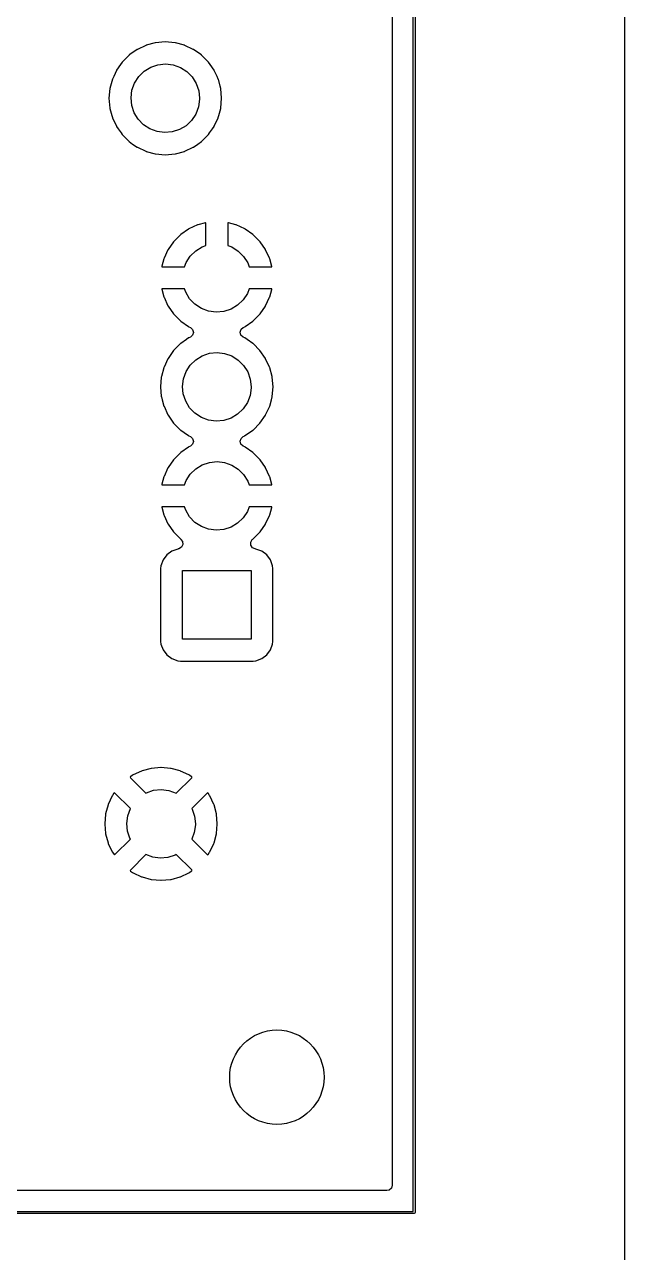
# Model space of a CAD drawing. Extents: x 0.3 to 11.5, y -8.2 to 3.2.
# Drawn here: x 10.945 to 11.496, y -3.414 to -2.288 of the extents above; entities that cross this region are included whole.
import ezdxf

# ---------------------------------------------------------------- set-up
doc = ezdxf.new("R2010")
doc.units = 0
doc.header["$MEASUREMENT"] = 0
doc.layers.add('BLACK', color=7, linetype='CONTINUOUS')

msp = doc.modelspace()

# ---------------------------------------------------------------- linework, layer by layer
at = {"layer": 'BLACK', "linetype": 'CONTINUOUS'}
for p, q in [((11.4961, -0.19685), (11.4961, -8.07115)), ((11.302, -3.37618), (11.302, -1.22067)), ((11.3039, -1.21969), (11.3039, -3.37717)), ((11.2829, -1.24469), (11.2829, -3.35219)), ((11.0567, -2.30701), (11.049, -2.31064)), ((11.0569, -2.30692), (11.0567, -2.30701)), ((11.0567, -2.30701), (11.0567, -2.30701)), ((11.0571, -2.30686), (11.0569, -2.30692)), ((11.0654, -2.30464), (11.0571, -2.30686)), ((11.0571, -2.30686), (11.0571, -2.30686)), ((11.0656, -2.30458), (11.0654, -2.30464)), ((11.0654, -2.30464), (11.0654, -2.30464)), ((11.0746, -2.3038), (11.0656, -2.30458)), ((11.0836, -2.30458), (11.0746, -2.3038)), ((11.0838, -2.30464), (11.0836, -2.30458)), ((11.0921, -2.30686), (11.0838, -2.30464)), ((11.0838, -2.30464), (11.0838, -2.30464)), ((11.0923, -2.30692), (11.0921, -2.30686)), ((11.0921, -2.30686), (11.0921, -2.30686)), ((11.0925, -2.30701), (11.0923, -2.30692)), ((11.1003, -2.31064), (11.0925, -2.30701)), ((11.0925, -2.30701), (11.0925, -2.30701)), ((11.0414, -2.3159), (11.035, -2.32227)), ((11.0415, -2.31577), (11.0414, -2.3159)), ((11.0465, -2.3123), (11.0415, -2.31577)), ((11.0415, -2.31577), (11.0415, -2.31577)), ((11.0488, -2.31073), (11.0465, -2.3123)), ((11.049, -2.31064), (11.0488, -2.31073)), ((11.049, -2.31064), (11.049, -2.31064)), ((11.1005, -2.31073), (11.1003, -2.31064)), ((11.1003, -2.31064), (11.1003, -2.31064)), ((11.1027, -2.3123), (11.1005, -2.31073)), ((11.1077, -2.31577), (11.1027, -2.3123)), ((11.1079, -2.3159), (11.1077, -2.31577)), ((11.1077, -2.31577), (11.1077, -2.31577)), ((11.1142, -2.32227), (11.1079, -2.3159)), ((11.0297, -2.32985), (11.0272, -2.33536)), ((11.0298, -2.32966), (11.0297, -2.32985)), ((11.0297, -2.32985), (11.0297, -2.32985)), ((11.0335, -2.3244), (11.0298, -2.32966)), ((11.0349, -2.32245), (11.0335, -2.3244)), ((11.035, -2.32227), (11.0349, -2.32245)), ((11.0349, -2.32245), (11.0349, -2.32245)), ((11.0502, -2.33561), (11.0552, -2.33069)), ((11.0552, -2.33069), (11.0612, -2.32701)), ((11.0612, -2.32701), (11.0678, -2.32475)), ((11.0678, -2.32475), (11.0748, -2.32402)), ((11.0748, -2.32402), (11.0818, -2.32485)), ((11.0818, -2.32485), (11.0884, -2.3272)), ((11.0884, -2.3272), (11.0943, -2.33097)), ((11.1143, -2.32245), (11.1142, -2.32227)), ((11.1157, -2.3244), (11.1143, -2.32245)), ((11.1143, -2.32245), (11.1143, -2.32245)), ((11.1194, -2.32966), (11.1157, -2.3244)), ((11.1195, -2.32985), (11.1194, -2.32966)), ((11.1221, -2.33536), (11.1195, -2.32985)), ((11.1195, -2.32985), (11.1195, -2.32985)), ((11.026, -2.33803), (11.0243, -2.34437)), ((11.0272, -2.33536), (11.026, -2.33783)), ((11.026, -2.33783), (11.026, -2.33803)), ((11.026, -2.33803), (11.026, -2.33803)), ((11.044, -2.34811), (11.0464, -2.34151)), ((11.0464, -2.34151), (11.0502, -2.33561)), ((11.0943, -2.33097), (11.0993, -2.33595)), ((11.0993, -2.33595), (11.103, -2.3419)), ((11.103, -2.3419), (11.1053, -2.34853)), ((11.1232, -2.33783), (11.1221, -2.33536)), ((11.1233, -2.33803), (11.1232, -2.33783)), ((11.125, -2.34437), (11.1233, -2.33803)), ((11.1233, -2.33803), (11.1233, -2.33803)), ((11.0237, -2.34653), (11.0229, -2.35551)), ((11.0243, -2.34437), (11.0237, -2.34653)), ((11.0431, -2.35507), (11.044, -2.34811)), ((11.1053, -2.34853), (11.1061, -2.35551)), ((11.1255, -2.34653), (11.125, -2.34437)), ((11.1263, -2.35551), (11.1255, -2.34653)), ((11.0229, -2.35551), (11.0237, -2.36449)), ((11.0237, -2.36449), (11.0237, -2.3647)), ((11.0438, -2.36206), (11.0431, -2.35507)), ((11.046, -2.36872), (11.0438, -2.36206)), ((11.1051, -2.36334), (11.1026, -2.36991)), ((11.1061, -2.35639), (11.1051, -2.36334)), ((11.1061, -2.35551), (11.1061, -2.35639)), ((11.1255, -2.36449), (11.1263, -2.35551)), ((11.1255, -2.3647), (11.1255, -2.36449)), ((11.0237, -2.3647), (11.0237, -2.3647)), ((11.0237, -2.3647), (11.0255, -2.37116)), ((11.0255, -2.37116), (11.026, -2.3732)), ((11.026, -2.3732), (11.0261, -2.37339)), ((11.0261, -2.37339), (11.0261, -2.37339)), ((11.0261, -2.37339), (11.0297, -2.38117)), ((11.0497, -2.37473), (11.046, -2.36872)), ((11.0545, -2.37978), (11.0497, -2.37473)), ((11.0987, -2.37576), (11.0937, -2.3806)), ((11.1026, -2.36991), (11.0987, -2.37576)), ((11.1195, -2.38117), (11.1231, -2.37339)), ((11.1231, -2.37339), (11.1232, -2.3732)), ((11.1231, -2.37339), (11.1231, -2.37339)), ((11.1232, -2.3732), (11.1237, -2.37116)), ((11.1237, -2.37116), (11.1255, -2.3647)), ((11.1255, -2.3647), (11.1255, -2.3647)), ((11.0297, -2.38117), (11.0297, -2.38117)), ((11.0297, -2.38117), (11.0298, -2.38137)), ((11.0298, -2.38137), (11.0314, -2.38364)), ((11.0314, -2.38364), (11.034, -2.38729)), ((11.0604, -2.38362), (11.0545, -2.37978)), ((11.067, -2.38607), (11.0604, -2.38362)), ((11.074, -2.387), (11.067, -2.38607)), ((11.0809, -2.38636), (11.074, -2.387)), ((11.0876, -2.38419), (11.0809, -2.38636)), ((11.0937, -2.3806), (11.0876, -2.38419)), ((11.1152, -2.38729), (11.1178, -2.38364)), ((11.1178, -2.38364), (11.1194, -2.38137)), ((11.1194, -2.38137), (11.1195, -2.38117)), ((11.1195, -2.38117), (11.1195, -2.38117)), ((11.034, -2.38729), (11.035, -2.38875)), ((11.035, -2.38875), (11.0414, -2.39513)), ((11.0414, -2.39513), (11.0415, -2.39525)), ((11.0415, -2.39525), (11.0415, -2.39525)), ((11.0415, -2.39525), (11.0446, -2.39741)), ((11.0446, -2.39741), (11.0488, -2.4003)), ((11.1005, -2.4003), (11.1046, -2.39741)), ((11.1046, -2.39741), (11.1077, -2.39525)), ((11.1077, -2.39525), (11.1079, -2.39513)), ((11.1077, -2.39525), (11.1077, -2.39525)), ((11.1079, -2.39513), (11.1142, -2.38875)), ((11.1142, -2.38875), (11.1152, -2.38729)), ((11.0488, -2.4003), (11.049, -2.40039)), ((11.049, -2.40039), (11.049, -2.40039)), ((11.049, -2.40039), (11.0567, -2.404)), ((11.0567, -2.404), (11.0569, -2.40411)), ((11.0569, -2.40411), (11.0571, -2.40416)), ((11.0571, -2.40416), (11.0571, -2.40416)), ((11.0571, -2.40416), (11.0654, -2.40638)), ((11.0654, -2.40638), (11.0654, -2.40638)), ((11.0654, -2.40638), (11.0656, -2.40644)), ((11.0656, -2.40644), (11.0746, -2.40722)), ((11.0746, -2.40722), (11.0836, -2.40644)), ((11.0836, -2.40644), (11.0838, -2.40638)), ((11.0838, -2.40638), (11.0921, -2.40416)), ((11.0838, -2.40638), (11.0838, -2.40638)), ((11.0921, -2.40416), (11.0923, -2.40411)), ((11.0921, -2.40416), (11.0921, -2.40416)), ((11.0923, -2.40411), (11.0925, -2.404)), ((11.0925, -2.404), (11.1003, -2.40039)), ((11.1003, -2.40039), (11.1005, -2.4003)), ((11.1003, -2.40039), (11.1003, -2.40039)), ((11.0958, -2.47544), (11.0888, -2.48036)), ((11.0962, -2.47522), (11.0958, -2.47544)), ((11.104, -2.47159), (11.0962, -2.47522)), ((11.1044, -2.47145), (11.104, -2.47159)), ((11.1114, -2.46958), (11.1044, -2.47145)), ((11.1117, -2.46963), (11.1114, -2.46958)), ((11.1119, -2.47016), (11.1117, -2.46963)), ((11.1119, -2.49042), (11.1119, -2.47016)), ((11.132, -2.46964), (11.1319, -2.46996)), ((11.1319, -2.46996), (11.1319, -2.49041)), ((11.1325, -2.46963), (11.132, -2.46964)), ((11.1393, -2.47145), (11.1325, -2.46963)), ((11.1397, -2.47159), (11.1393, -2.47145)), ((11.1475, -2.47522), (11.1397, -2.47159)), ((11.1479, -2.47544), (11.1475, -2.47522)), ((11.1549, -2.48036), (11.1479, -2.47544)), ((11.0821, -2.48703), (11.0772, -2.49405)), ((11.0824, -2.4867), (11.0821, -2.48703)), ((11.0885, -2.48063), (11.0824, -2.4867)), ((11.0888, -2.48036), (11.0885, -2.48063)), ((11.1552, -2.48063), (11.1549, -2.48036)), ((11.1613, -2.4867), (11.1552, -2.48063)), ((11.1616, -2.48703), (11.1613, -2.4867)), ((11.1665, -2.49405), (11.1616, -2.48703)), ((11.077, -2.49443), (11.0734, -2.5022)), ((11.0772, -2.49405), (11.077, -2.49443)), ((11.0974, -2.50017), (11.1025, -2.49526)), ((11.1025, -2.49526), (11.1084, -2.49158)), ((11.1084, -2.49158), (11.1119, -2.49042)), ((11.1319, -2.49041), (11.1357, -2.49177)), ((11.1357, -2.49177), (11.1416, -2.49553)), ((11.1416, -2.49553), (11.1465, -2.50052)), ((11.1667, -2.49443), (11.1665, -2.49405)), ((11.1703, -2.5022), (11.1667, -2.49443)), ((11.0732, -2.50261), (11.0714, -2.50939)), ((11.0714, -2.50939), (11.0714, -2.50994)), ((11.0714, -2.50994), (11.0717, -2.51008)), ((11.0717, -2.51008), (11.0922, -2.51008)), ((11.0734, -2.5022), (11.0732, -2.50261)), ((11.0922, -2.51008), (11.0936, -2.50607)), ((11.0936, -2.50607), (11.0974, -2.50017)), ((11.1465, -2.50052), (11.1503, -2.50647)), ((11.1503, -2.50647), (11.1515, -2.51008)), ((11.1515, -2.51008), (11.1718, -2.51008)), ((11.1705, -2.50261), (11.1703, -2.5022)), ((11.1724, -2.50959), (11.1705, -2.50261)), ((11.1718, -2.51008), (11.1723, -2.50992)), ((11.1723, -2.50992), (11.1724, -2.50959)), ((11.0719, -2.53008), (11.0714, -2.53024)), ((11.0714, -2.53024), (11.0714, -2.53057)), ((11.0714, -2.53057), (11.0732, -2.53755)), ((11.0922, -2.53008), (11.0719, -2.53008)), ((11.0933, -2.53329), (11.0922, -2.53008)), ((11.0969, -2.5393), (11.0933, -2.53329)), ((11.1515, -2.53008), (11.1499, -2.53448)), ((11.172, -2.53008), (11.1515, -2.53008)), ((11.1705, -2.53755), (11.1723, -2.53077)), ((11.1723, -2.53021), (11.172, -2.53008)), ((11.1723, -2.53077), (11.1723, -2.53021)), ((11.0732, -2.53755), (11.0734, -2.53795)), ((11.0734, -2.53795), (11.077, -2.54573)), ((11.1018, -2.54435), (11.0969, -2.5393)), ((11.1077, -2.54819), (11.1018, -2.54435)), ((11.146, -2.54032), (11.1409, -2.54517)), ((11.1499, -2.53448), (11.146, -2.54032)), ((11.1667, -2.54573), (11.1703, -2.53795)), ((11.1703, -2.53795), (11.1705, -2.53755)), ((11.077, -2.54573), (11.0772, -2.5461)), ((11.0772, -2.5461), (11.0821, -2.55313)), ((11.0821, -2.55313), (11.0824, -2.55346)), ((11.0824, -2.55346), (11.0885, -2.55952)), ((11.1142, -2.55064), (11.1077, -2.54819)), ((11.1212, -2.55157), (11.1142, -2.55064)), ((11.1282, -2.55093), (11.1212, -2.55157)), ((11.1349, -2.54876), (11.1282, -2.55093)), ((11.1409, -2.54517), (11.1349, -2.54876)), ((11.1552, -2.55952), (11.1613, -2.55346)), ((11.1613, -2.55346), (11.1616, -2.55313)), ((11.1616, -2.55313), (11.1665, -2.5461)), ((11.1665, -2.5461), (11.1667, -2.54573)), ((11.0885, -2.55952), (11.0888, -2.5598)), ((11.0888, -2.5598), (11.0958, -2.56472)), ((11.0958, -2.56472), (11.0962, -2.56494)), ((11.0962, -2.56494), (11.0976, -2.56557)), ((11.0976, -2.56557), (11.0997, -2.56742)), ((11.1441, -2.56735), (11.1461, -2.56557)), ((11.1461, -2.56557), (11.1475, -2.56494)), ((11.1475, -2.56494), (11.1479, -2.56472)), ((11.1479, -2.56472), (11.1549, -2.5598)), ((11.1549, -2.5598), (11.1552, -2.55952)), ((11.0939, -2.57675), (11.0888, -2.58034)), ((11.096, -2.57529), (11.0939, -2.57675)), ((11.0962, -2.5752), (11.096, -2.57529)), ((11.0976, -2.57456), (11.0962, -2.5752)), ((11.0962, -2.5752), (11.0962, -2.5752)), ((11.0996, -2.57278), (11.0976, -2.57456)), ((11.1004, -2.57011), (11.0996, -2.57278)), ((11.0997, -2.56742), (11.1004, -2.57011)), ((11.1433, -2.57003), (11.1441, -2.56735)), ((11.144, -2.57272), (11.1433, -2.57003)), ((11.1461, -2.57456), (11.144, -2.57272)), ((11.1475, -2.5752), (11.1461, -2.57456)), ((11.1477, -2.57529), (11.1475, -2.5752)), ((11.1475, -2.5752), (11.1475, -2.5752)), ((11.1498, -2.57675), (11.1477, -2.57529)), ((11.1549, -2.58034), (11.1498, -2.57675)), ((11.0822, -2.58684), (11.0771, -2.59422)), ((11.0886, -2.58046), (11.0822, -2.58684)), ((11.0888, -2.58034), (11.0886, -2.58046)), ((11.0888, -2.58034), (11.0888, -2.58034)), ((11.1084, -2.59158), (11.1151, -2.58932)), ((11.1151, -2.58932), (11.1221, -2.58858)), ((11.1221, -2.58858), (11.129, -2.58941)), ((11.129, -2.58941), (11.1357, -2.59177)), ((11.1551, -2.58046), (11.1549, -2.58034)), ((11.1549, -2.58034), (11.1549, -2.58034)), ((11.1615, -2.58684), (11.1551, -2.58046)), ((11.1666, -2.59422), (11.1615, -2.58684)), ((11.077, -2.59442), (11.0734, -2.60207)), ((11.0771, -2.59422), (11.077, -2.59442)), ((11.077, -2.59442), (11.077, -2.59442)), ((11.0936, -2.60607), (11.0974, -2.60017)), ((11.0974, -2.60017), (11.1025, -2.59526)), ((11.1025, -2.59526), (11.1084, -2.59158)), ((11.1357, -2.59177), (11.1416, -2.59553)), ((11.1416, -2.59553), (11.1465, -2.60052)), ((11.1465, -2.60052), (11.1503, -2.60647)), ((11.1667, -2.59442), (11.1666, -2.59422)), ((11.1703, -2.60207), (11.1667, -2.59442)), ((11.1667, -2.59442), (11.1667, -2.59442)), ((11.0709, -2.6111), (11.0701, -2.62008)), ((11.071, -2.61075), (11.0709, -2.6111)), ((11.0732, -2.6026), (11.071, -2.61075)), ((11.0733, -2.60239), (11.0732, -2.6026)), ((11.0732, -2.6026), (11.0732, -2.6026)), ((11.0734, -2.60207), (11.0733, -2.60239)), ((11.0912, -2.61267), (11.0936, -2.60607)), ((11.1503, -2.60647), (11.1526, -2.6131)), ((11.1704, -2.60239), (11.1703, -2.60207)), ((11.1705, -2.6026), (11.1704, -2.60239)), ((11.1727, -2.61075), (11.1705, -2.6026)), ((11.1705, -2.6026), (11.1705, -2.6026)), ((11.1728, -2.6111), (11.1727, -2.61075)), ((11.1736, -2.62008), (11.1728, -2.6111)), ((11.0701, -2.62008), (11.0709, -2.62906)), ((11.0904, -2.61964), (11.0912, -2.61267)), ((11.091, -2.62663), (11.0904, -2.61964)), ((11.1533, -2.62096), (11.1524, -2.62791)), ((11.1526, -2.6131), (11.1534, -2.62008)), ((11.1534, -2.62008), (11.1533, -2.62096)), ((11.1728, -2.62906), (11.1736, -2.62008)), ((11.0709, -2.62906), (11.071, -2.62927)), ((11.071, -2.62927), (11.071, -2.62927)), ((11.071, -2.62927), (11.0717, -2.63202)), ((11.0717, -2.63202), (11.0733, -2.63777)), ((11.0933, -2.63329), (11.091, -2.62663)), ((11.0969, -2.6393), (11.0933, -2.63329)), ((11.1499, -2.63448), (11.146, -2.64032)), ((11.1524, -2.62791), (11.1499, -2.63448)), ((11.1704, -2.63777), (11.172, -2.63202)), ((11.172, -2.63202), (11.1727, -2.62927)), ((11.1727, -2.62927), (11.1728, -2.62906)), ((11.1727, -2.62927), (11.1727, -2.62927)), ((11.0733, -2.63777), (11.0734, -2.63796)), ((11.0734, -2.63796), (11.0734, -2.63796)), ((11.0734, -2.63796), (11.077, -2.64574)), ((11.077, -2.64574), (11.077, -2.64574)), ((11.077, -2.64574), (11.0771, -2.64594)), ((11.0771, -2.64594), (11.0822, -2.65332)), ((11.1018, -2.64435), (11.0969, -2.6393)), ((11.1077, -2.64819), (11.1018, -2.64435)), ((11.1409, -2.64517), (11.1349, -2.64876)), ((11.146, -2.64032), (11.1409, -2.64517)), ((11.1615, -2.65332), (11.1666, -2.64594)), ((11.1666, -2.64594), (11.1667, -2.64574)), ((11.1667, -2.64574), (11.1704, -2.63796)), ((11.1667, -2.64574), (11.1667, -2.64574)), ((11.1704, -2.63796), (11.1704, -2.63777)), ((11.1704, -2.63796), (11.1704, -2.63796)), ((11.0822, -2.65332), (11.0886, -2.65969)), ((11.1142, -2.65064), (11.1077, -2.64819)), ((11.1212, -2.65157), (11.1142, -2.65064)), ((11.1282, -2.65093), (11.1212, -2.65157)), ((11.1349, -2.64876), (11.1282, -2.65093)), ((11.1551, -2.65969), (11.1615, -2.65332)), ((11.0886, -2.65969), (11.0888, -2.65982)), ((11.0888, -2.65982), (11.0888, -2.65982)), ((11.0888, -2.65982), (11.0919, -2.66197)), ((11.0919, -2.66197), (11.096, -2.66486)), ((11.096, -2.66486), (11.0962, -2.66495)), ((11.0962, -2.66495), (11.0962, -2.66495)), ((11.0962, -2.66495), (11.0976, -2.66559)), ((11.0976, -2.66559), (11.0997, -2.66744)), ((11.0997, -2.66744), (11.1004, -2.67013)), ((11.1433, -2.67005), (11.1441, -2.66737)), ((11.1441, -2.66737), (11.1461, -2.66559)), ((11.1461, -2.66559), (11.1475, -2.66495)), ((11.1475, -2.66495), (11.1477, -2.66486)), ((11.1475, -2.66495), (11.1475, -2.66495)), ((11.1477, -2.66486), (11.1518, -2.66197)), ((11.1518, -2.66197), (11.1549, -2.65982)), ((11.1549, -2.65982), (11.1551, -2.65969)), ((11.1549, -2.65982), (11.1549, -2.65982)), ((11.0958, -2.67544), (11.0888, -2.68036)), ((11.0962, -2.67522), (11.0958, -2.67544)), ((11.0976, -2.67459), (11.0962, -2.67522)), ((11.0996, -2.6728), (11.0976, -2.67459)), ((11.1004, -2.67013), (11.0996, -2.6728)), ((11.144, -2.67274), (11.1433, -2.67005)), ((11.1461, -2.67459), (11.144, -2.67274)), ((11.1475, -2.67522), (11.1461, -2.67459)), ((11.1479, -2.67544), (11.1475, -2.67522)), ((11.1549, -2.68036), (11.1479, -2.67544)), ((11.0821, -2.68703), (11.0772, -2.69405)), ((11.0824, -2.6867), (11.0821, -2.68703)), ((11.0885, -2.68063), (11.0824, -2.6867)), ((11.0888, -2.68036), (11.0885, -2.68063)), ((11.1084, -2.69158), (11.1151, -2.68932)), ((11.1151, -2.68932), (11.1221, -2.68858)), ((11.1221, -2.68858), (11.129, -2.68941)), ((11.129, -2.68941), (11.1357, -2.69177)), ((11.1552, -2.68063), (11.1549, -2.68036)), ((11.1613, -2.6867), (11.1552, -2.68063)), ((11.1616, -2.68703), (11.1613, -2.6867)), ((11.1665, -2.69405), (11.1616, -2.68703)), ((11.0734, -2.7022), (11.0732, -2.70261)), ((11.077, -2.69443), (11.0734, -2.7022)), ((11.0772, -2.69405), (11.077, -2.69443)), ((11.0936, -2.70607), (11.0974, -2.70017)), ((11.0974, -2.70017), (11.1025, -2.69526)), ((11.1025, -2.69526), (11.1084, -2.69158)), ((11.1357, -2.69177), (11.1416, -2.69553)), ((11.1416, -2.69553), (11.1465, -2.70052)), ((11.1465, -2.70052), (11.1503, -2.70647)), ((11.1667, -2.69443), (11.1665, -2.69405)), ((11.1703, -2.7022), (11.1667, -2.69443)), ((11.1705, -2.70261), (11.1703, -2.7022)), ((11.0732, -2.70261), (11.0714, -2.70939)), ((11.0714, -2.70939), (11.0714, -2.70994)), ((11.0714, -2.70994), (11.0717, -2.71008)), ((11.0717, -2.71008), (11.0922, -2.71008)), ((11.0922, -2.71008), (11.0936, -2.70607)), ((11.1503, -2.70647), (11.1515, -2.71008)), ((11.1515, -2.71008), (11.1718, -2.71008)), ((11.1724, -2.70959), (11.1705, -2.70261)), ((11.1718, -2.71008), (11.1723, -2.70992)), ((11.1723, -2.70992), (11.1724, -2.70959)), ((11.0719, -2.73008), (11.0714, -2.73024)), ((11.0714, -2.73024), (11.0714, -2.73057)), ((11.0714, -2.73057), (11.0732, -2.73755)), ((11.0922, -2.73008), (11.0719, -2.73008)), ((11.0933, -2.73329), (11.0922, -2.73008)), ((11.0969, -2.7393), (11.0933, -2.73329)), ((11.1499, -2.73448), (11.146, -2.74032)), ((11.1515, -2.73008), (11.1499, -2.73448)), ((11.172, -2.73008), (11.1515, -2.73008)), ((11.1705, -2.73755), (11.1723, -2.73077)), ((11.1723, -2.73021), (11.172, -2.73008)), ((11.1723, -2.73077), (11.1723, -2.73021)), ((11.0732, -2.73755), (11.0734, -2.73795)), ((11.0734, -2.73795), (11.077, -2.74573)), ((11.077, -2.74573), (11.0772, -2.7461)), ((11.0772, -2.7461), (11.0821, -2.75313)), ((11.1018, -2.74435), (11.0969, -2.7393)), ((11.1077, -2.74819), (11.1018, -2.74435)), ((11.1409, -2.74517), (11.1349, -2.74876)), ((11.146, -2.74032), (11.1409, -2.74517)), ((11.1616, -2.75313), (11.1665, -2.7461)), ((11.1665, -2.7461), (11.1667, -2.74573)), ((11.1667, -2.74573), (11.1703, -2.73795)), ((11.1703, -2.73795), (11.1705, -2.73755)), ((11.0821, -2.75313), (11.0824, -2.75346)), ((11.0824, -2.75346), (11.0885, -2.75952)), ((11.1142, -2.75064), (11.1077, -2.74819)), ((11.1212, -2.75157), (11.1142, -2.75064)), ((11.1282, -2.75093), (11.1212, -2.75157)), ((11.1349, -2.74876), (11.1282, -2.75093)), ((11.1552, -2.75952), (11.1613, -2.75346)), ((11.1613, -2.75346), (11.1616, -2.75313)), ((11.086, -2.76883), (11.0806, -2.77084)), ((11.0865, -2.76878), (11.086, -2.76883)), ((11.0871, -2.76866), (11.0865, -2.76878)), ((11.0896, -2.76724), (11.0871, -2.76866)), ((11.0885, -2.75952), (11.089, -2.75994)), ((11.089, -2.75994), (11.0889, -2.75998)), ((11.0889, -2.75998), (11.0905, -2.76197)), ((11.0908, -2.76475), (11.0896, -2.76724)), ((11.0905, -2.76197), (11.0908, -2.76475)), ((11.153, -2.76262), (11.1544, -2.76021)), ((11.1531, -2.76541), (11.153, -2.76262)), ((11.1547, -2.76771), (11.1531, -2.76541)), ((11.1544, -2.76021), (11.1548, -2.75988)), ((11.1571, -2.76872), (11.1547, -2.76771)), ((11.1548, -2.75988), (11.1552, -2.75952)), ((11.1571, -2.76874), (11.1571, -2.76872)), ((11.1571, -2.76872), (11.1571, -2.76872)), ((11.1572, -2.76878), (11.1571, -2.76874)), ((11.1577, -2.76883), (11.1572, -2.76878)), ((11.1631, -2.77084), (11.1577, -2.76883)), ((11.0726, -2.77887), (11.0706, -2.78424)), ((11.0761, -2.77428), (11.0726, -2.77887)), ((11.0806, -2.77084), (11.0761, -2.77428)), ((11.1677, -2.77428), (11.1631, -2.77084)), ((11.1711, -2.77887), (11.1677, -2.77428)), ((11.1731, -2.78424), (11.1711, -2.77887)), ((11.0706, -2.78424), (11.0703, -2.78669)), ((11.0703, -2.78669), (11.0703, -2.85347)), ((11.0904, -2.85157), (11.0904, -2.78858)), ((11.0904, -2.78858), (11.1534, -2.78858)), ((11.1534, -2.78858), (11.1534, -2.85157)), ((11.1734, -2.78669), (11.1731, -2.78424)), ((11.1734, -2.85347), (11.1734, -2.78669)), ((11.0703, -2.85347), (11.0706, -2.85592)), ((11.0706, -2.85592), (11.0726, -2.86129)), ((11.1534, -2.85157), (11.0904, -2.85157)), ((11.1711, -2.86129), (11.1731, -2.85592)), ((11.1731, -2.85592), (11.1734, -2.85347)), ((11.0726, -2.86129), (11.0761, -2.86588)), ((11.0761, -2.86588), (11.0806, -2.86932)), ((11.0806, -2.86932), (11.086, -2.87133)), ((11.1577, -2.87133), (11.1631, -2.86932)), ((11.1631, -2.86932), (11.1677, -2.86588)), ((11.1677, -2.86588), (11.1711, -2.86129)), ((11.086, -2.87133), (11.0885, -2.87159)), ((11.0885, -2.87159), (11.1552, -2.87159)), ((11.1552, -2.87159), (11.1577, -2.87133)), ((11.0528, -2.97238), (11.045, -2.97601)), ((11.0532, -2.97223), (11.0528, -2.97238)), ((11.0615, -2.97001), (11.0532, -2.97223)), ((11.0619, -2.96994), (11.0615, -2.97001)), ((11.0705, -2.96919), (11.0619, -2.96994)), ((11.0709, -2.96919), (11.0705, -2.96919)), ((11.0794, -2.96994), (11.0709, -2.96919)), ((11.0799, -2.97001), (11.0794, -2.96994)), ((11.0881, -2.97223), (11.0799, -2.97001)), ((11.0885, -2.97238), (11.0881, -2.97223)), ((11.0963, -2.97601), (11.0885, -2.97238)), ((11.0426, -2.97766), (11.0423, -2.97807)), ((11.0423, -2.97807), (11.0425, -2.9786)), ((11.0425, -2.9786), (11.0567, -2.99273)), ((11.0446, -2.97622), (11.0426, -2.97766)), ((11.045, -2.97601), (11.0446, -2.97622)), ((11.0847, -2.9927), (11.0988, -2.97857)), ((11.0967, -2.97622), (11.0963, -2.97601)), ((11.0987, -2.97763), (11.0967, -2.97622)), ((11.0991, -2.97811), (11.0987, -2.97763)), ((11.0988, -2.97857), (11.0991, -2.97811)), ((11.026, -2.99484), (11.0258, -2.99522)), ((11.0274, -2.99283), (11.026, -2.99484)), ((11.0279, -2.99246), (11.0274, -2.99283)), ((11.0284, -2.99271), (11.0279, -2.99246)), ((11.0425, -3.00682), (11.0284, -2.99271)), ((11.0567, -2.99273), (11.0573, -2.99237)), ((11.0573, -2.99237), (11.0639, -2.9901)), ((11.0639, -2.9901), (11.0709, -2.98937)), ((11.0709, -2.98937), (11.0779, -2.9902)), ((11.0779, -2.9902), (11.0845, -2.99256)), ((11.0845, -2.99256), (11.0847, -2.9927)), ((11.1129, -2.99274), (11.0988, -3.00686)), ((11.1135, -2.99246), (11.1129, -2.99274)), ((11.1139, -2.99279), (11.1135, -2.99246)), ((11.1153, -2.99484), (11.1139, -2.99279)), ((11.1155, -2.99522), (11.1153, -2.99484)), ((11.022, -3.0034), (11.0198, -3.01168)), ((11.0222, -3.00299), (11.022, -3.0034)), ((11.0258, -2.99522), (11.0222, -3.00299)), ((11.1192, -3.00299), (11.1155, -2.99522)), ((11.1193, -3.0034), (11.1192, -3.00299)), ((11.1215, -3.01168), (11.1193, -3.0034)), ((11.0197, -3.01211), (11.019, -3.02065)), ((11.0198, -3.01168), (11.0197, -3.01211)), ((11.0392, -3.02043), (11.0401, -3.01346)), ((11.0401, -3.01346), (11.0425, -3.00686)), ((11.0425, -3.00686), (11.0425, -3.00682)), ((11.0988, -3.00686), (11.0991, -3.00726)), ((11.0991, -3.00726), (11.1014, -3.01389)), ((11.1014, -3.01389), (11.1022, -3.02087)), ((11.1216, -3.01211), (11.1215, -3.01168)), ((11.1223, -3.02065), (11.1216, -3.01211)), ((11.019, -3.02065), (11.019, -3.02108)), ((11.019, -3.02108), (11.0197, -3.02963)), ((11.0399, -3.02741), (11.0392, -3.02043)), ((11.0421, -3.03408), (11.0399, -3.02741)), ((11.1012, -3.0287), (11.0988, -3.03488)), ((11.1022, -3.02175), (11.1012, -3.0287)), ((11.1022, -3.02087), (11.1022, -3.02175)), ((11.1216, -3.02963), (11.1223, -3.02108)), ((11.1223, -3.02108), (11.1223, -3.02065)), ((11.0197, -3.02963), (11.0198, -3.03005)), ((11.0198, -3.03005), (11.022, -3.03834)), ((11.022, -3.03834), (11.0222, -3.03874)), ((11.0222, -3.03874), (11.0258, -3.04652)), ((11.0284, -3.04899), (11.0425, -3.03485)), ((11.0425, -3.03485), (11.0421, -3.03408)), ((11.0988, -3.03488), (11.113, -3.04902)), ((11.1155, -3.04652), (11.1192, -3.03874)), ((11.1192, -3.03874), (11.1193, -3.03834)), ((11.1193, -3.03834), (11.1215, -3.03005)), ((11.1215, -3.03005), (11.1216, -3.02963)), ((11.0258, -3.04652), (11.026, -3.04689)), ((11.026, -3.04689), (11.0275, -3.04894)), ((11.0275, -3.04894), (11.0279, -3.04927)), ((11.0279, -3.04927), (11.0284, -3.04899)), ((11.0566, -3.04904), (11.0425, -3.06316)), ((11.0631, -3.05143), (11.0566, -3.04904)), ((11.07, -3.05236), (11.0631, -3.05143)), ((11.0837, -3.04955), (11.077, -3.05172)), ((11.0846, -3.04898), (11.0837, -3.04955)), ((11.0988, -3.06313), (11.0846, -3.04898)), ((11.113, -3.04902), (11.1134, -3.04927)), ((11.1134, -3.04927), (11.1139, -3.04891)), ((11.1139, -3.04891), (11.1153, -3.04689)), ((11.1153, -3.04689), (11.1155, -3.04652)), ((11.077, -3.05172), (11.07, -3.05236)), ((11.0425, -3.06316), (11.0423, -3.06362)), ((11.0423, -3.06362), (11.0426, -3.0641)), ((11.0426, -3.0641), (11.0446, -3.06551)), ((11.0446, -3.06551), (11.045, -3.06572)), ((11.045, -3.06572), (11.0528, -3.06935)), ((11.0528, -3.06935), (11.0532, -3.0695)), ((11.0532, -3.0695), (11.0615, -3.07172)), ((11.0615, -3.07172), (11.0619, -3.07179)), ((11.0619, -3.07179), (11.0705, -3.07254)), ((11.0705, -3.07254), (11.0709, -3.07254)), ((11.0709, -3.07254), (11.0794, -3.07179)), ((11.0794, -3.07179), (11.0799, -3.07172)), ((11.0799, -3.07172), (11.0881, -3.0695)), ((11.0881, -3.0695), (11.0885, -3.06935)), ((11.0885, -3.06935), (11.0963, -3.06572)), ((11.0963, -3.06572), (11.0967, -3.06551)), ((11.0967, -3.06551), (11.0987, -3.06407)), ((11.0987, -3.06407), (11.0991, -3.06366)), ((11.0991, -3.06366), (11.0988, -3.06313)), ((11.2821, -3.35487), (11.28, -3.3567)), ((11.2829, -3.35219), (11.2821, -3.35487)), ((11.278, -3.35715), (10.6222, -3.35715)), ((11.28, -3.3567), (11.278, -3.35715)), ((6.67304, -3.37618), (11.302, -3.37618)), ((11.3037, -3.37786), (11.303, -3.37815)), ((11.3039, -3.37717), (11.3037, -3.37786)), ((11.303, -3.37815), (6.67304, -3.37815))]:
    msp.add_line(p, q, dxfattribs=at)
at = {"layer": 'BLACK'}
msp.add_circle((11.177, -3.25315), 0.04331, dxfattribs=at)

doc.saveas('drawing.dxf')
